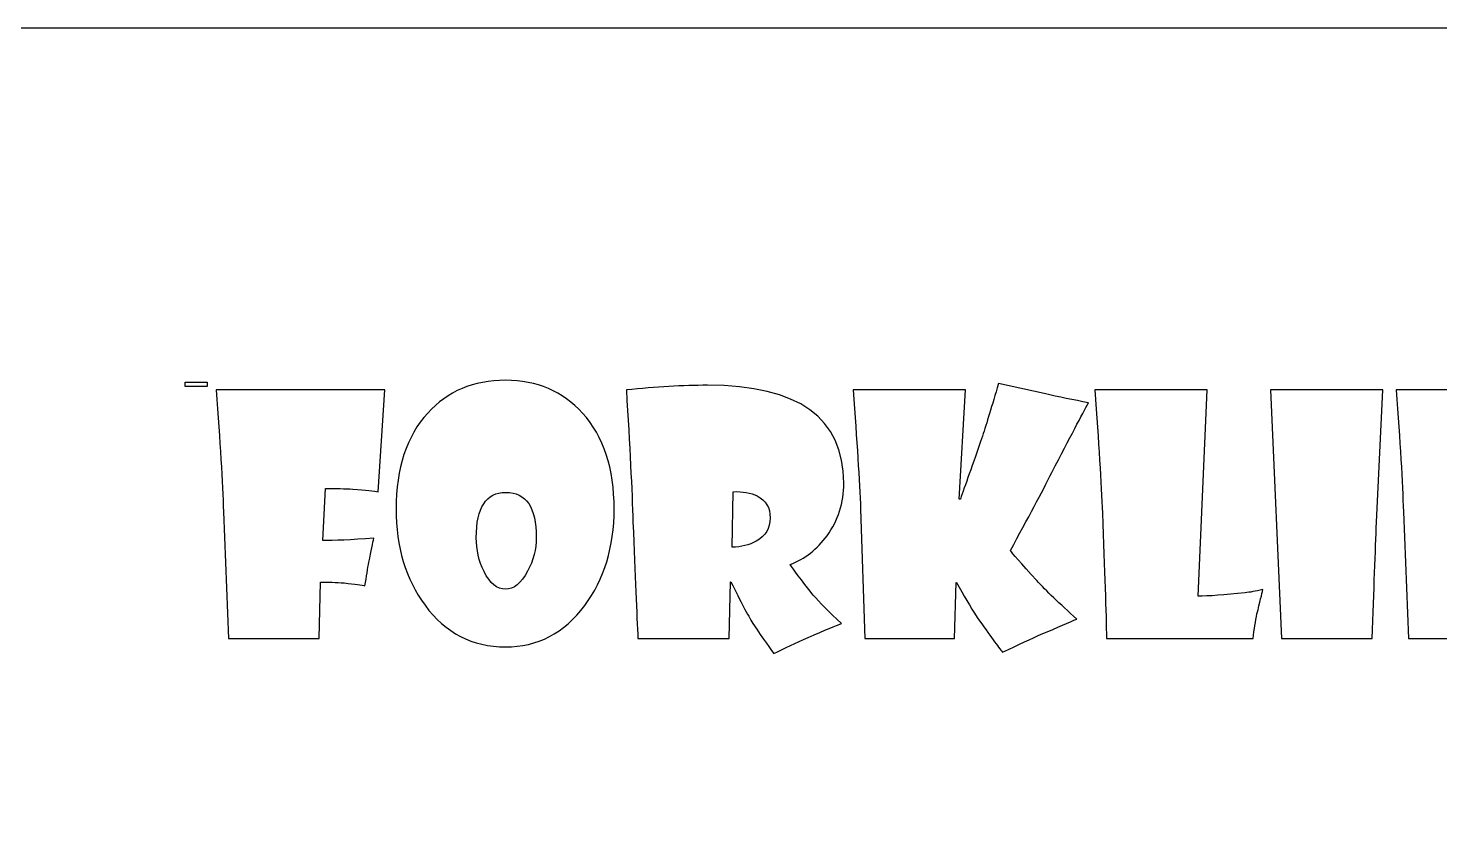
# Model space of a CAD drawing. Header units: centimetres. Extents: x -25 to 25, y -32.5 to 32.5.
# Drawn here: x -14.44 to 6.64, y 20.54 to 32.5 of the extents above; entities that cross this region are included whole.
import ezdxf

# ---------------------------------------------------------------- set-up
doc = ezdxf.new("R2010")
doc.units = ezdxf.units.CM
doc.header["$MEASUREMENT"] = 0
doc.header["$XCLIPFRAME"] = 0
doc.layers.add('Capa 1', color=7, linetype='Continuous')
picture_1 = doc.add_image_def('image2.jpg', size_in_pixel=(1719, 337))

msp = doc.modelspace()

# ---------------------------------------------------------------- linework, layer by layer
at = {"layer": 'Capa 1', "color": 254}
msp.add_lwpolyline([(-25, -32.5), (25, -32.5), (25, 32.5), (-25, 32.5), (-25, -32.5)], close=True, dxfattribs=at)
at = {"layer": 'Capa 1', "color": 250}
for points, knots in [([(-5.69151, 25.32789), (-5.69151, 24.75886), (-5.83831, 24.27807), (-6.13107, 23.8847), (-6.13107, 23.8847), (-6.4395, 23.47401), (-6.83287, 23.26867), (-7.31366, 23.26867), (-7.31366, 23.26867), (-7.80846, 23.26867), (-8.20843, 23.47566), (-8.51439, 23.88965), (-8.51439, 23.88965), (-8.80302, 24.27972), (-8.94734, 24.75886), (-8.94734, 25.32789), (-8.94734, 25.32789), (-8.94734, 25.93568), (-8.78983, 26.41234), (-8.47563, 26.75871), (-8.47563, 26.75871), (-8.17957, 27.08445), (-7.79197, 27.24692), (-7.31366, 27.24692), (-7.31366, 27.24692), (-6.84276, 27.24692), (-6.45929, 27.08363), (-6.1624, 26.75623), (-6.1624, 26.75623), (-5.8482, 26.40822), (-5.69151, 25.93238), (-5.69151, 25.32789)], [0, 0, 0, 0, 0.11111111, 0.11111111, 0.11111111, 0.11111111, 0.22222222, 0.22222222, 0.22222222, 0.22222222, 0.33333333, 0.33333333, 0.33333333, 0.33333333, 0.44444444, 0.44444444, 0.44444444, 0.44444444, 0.55555556, 0.55555556, 0.55555556, 0.55555556, 0.66666667, 0.66666667, 0.66666667, 0.66666667, 0.77777778, 0.77777778, 0.77777778, 0.77777778, 1, 1, 1, 1]), ([(1.38835, 26.91045), (1.30011, 26.74634), (1.11868, 26.39997), (0.84406, 25.87135), (0.84406, 25.87135), (0.6948, 25.58024), (0.48863, 25.19264), (0.22555, 24.70691), (0.22555, 24.70691), (0.24865, 24.67145), (0.37894, 24.52135), (0.6181, 24.25746), (0.6181, 24.25746), (0.7583, 24.10737), (0.95704, 23.91604), (1.21517, 23.68431), (1.21517, 23.68431), (1.10714, 23.6373), (0.93065, 23.56225), (0.6849, 23.45752), (0.6849, 23.45752), (0.548, 23.39649), (0.35503, 23.3066), (0.1068, 23.1895), (0.1068, 23.1895), (0.04577, 23.26372), (-0.07958, 23.4369), (-0.27008, 23.70905), (-0.27008, 23.70905), (-0.37646, 23.87151), (-0.47872, 24.04469), (-0.57768, 24.22777), (-0.57768, 24.22777), (-0.57768, 24.22777), (-0.58675, 24.22777), (-0.58675, 24.22777), (-0.58675, 24.22777), (-0.58675, 24.22777), (-0.61067, 23.39237), (-0.61067, 23.39237), (-0.61067, 23.39237), (-0.61067, 23.39237), (-1.94665, 23.39237), (-1.94665, 23.39237), (-1.94665, 23.39237), (-1.94665, 23.39237), (-2.0118, 25.32294), (-2.0118, 25.32294), (-2.0118, 25.32294), (-2.02912, 25.74518), (-2.06705, 26.33812), (-2.12478, 27.10342), (-2.12478, 27.10342), (-2.12478, 27.10342), (-0.44738, 27.10342), (-0.44738, 27.10342), (-0.44738, 27.10342), (-0.44738, 27.10342), (-0.53975, 25.47468), (-0.53975, 25.47468), (-0.53975, 25.47468), (-0.53975, 25.47468), (-0.52243, 25.47468), (-0.52243, 25.47468), (-0.52243, 25.47468), (-0.45398, 25.66518), (-0.3443, 25.97856), (-0.19256, 26.41482), (-0.19256, 26.41482), (-0.13071, 26.60449), (-0.05071, 26.86592), (0.04742, 27.19744), (0.04742, 27.19744), (0.04742, 27.19744), (0.72861, 27.04817), (0.72861, 27.04817), (0.72861, 27.04817), (0.95045, 26.99951), (1.16981, 26.95416), (1.38835, 26.91045)], [0, 0, 0, 0, 0.04761905, 0.04761905, 0.04761905, 0.04761905, 0.0952381, 0.0952381, 0.0952381, 0.0952381, 0.14285714, 0.14285714, 0.14285714, 0.14285714, 0.19047619, 0.19047619, 0.19047619, 0.19047619, 0.23809524, 0.23809524, 0.23809524, 0.23809524, 0.28571429, 0.28571429, 0.28571429, 0.28571429, 0.33333333, 0.33333333, 0.33333333, 0.33333333, 0.38095238, 0.38095238, 0.38095238, 0.38095238, 0.42857143, 0.42857143, 0.42857143, 0.42857143, 0.47619048, 0.47619048, 0.47619048, 0.47619048, 0.52380952, 0.52380952, 0.52380952, 0.52380952, 0.57142857, 0.57142857, 0.57142857, 0.57142857, 0.61904762, 0.61904762, 0.61904762, 0.61904762, 0.66666667, 0.66666667, 0.66666667, 0.66666667, 0.71428571, 0.71428571, 0.71428571, 0.71428571, 0.76190476, 0.76190476, 0.76190476, 0.76190476, 0.80952381, 0.80952381, 0.80952381, 0.80952381, 0.85714286, 0.85714286, 0.85714286, 0.85714286, 0.9047619, 0.9047619, 0.9047619, 0.9047619, 1, 1, 1, 1]), ([(-9.11475, 27.10342), (-9.11475, 27.10342), (-9.21371, 25.58437), (-9.21371, 25.58437), (-9.21371, 25.58437), (-9.27309, 25.59344), (-9.39927, 25.60746), (-9.59142, 25.62477), (-9.59142, 25.62477), (-9.70687, 25.6289), (-9.84294, 25.6322), (-10.00046, 25.63385), (-10.00046, 25.63385), (-10.00046, 25.63385), (-10.04169, 24.857), (-10.04169, 24.857), (-10.04169, 24.857), (-9.87675, 24.8537), (-9.62193, 24.86607), (-9.27804, 24.89328), (-9.27804, 24.89328), (-9.29453, 24.82071), (-9.31927, 24.70113), (-9.35308, 24.53537), (-9.35308, 24.53537), (-9.37123, 24.43724), (-9.39019, 24.31931), (-9.41164, 24.18076), (-9.41164, 24.18076), (-9.45617, 24.18983), (-9.55925, 24.20468), (-9.72089, 24.22365), (-9.72089, 24.22365), (-9.84047, 24.23354), (-9.9584, 24.23684), (-10.0755, 24.23354), (-10.0755, 24.23354), (-10.0755, 24.23354), (-10.09447, 23.39237), (-10.09447, 23.39237), (-10.09447, 23.39237), (-10.09447, 23.39237), (-11.45024, 23.39237), (-11.45024, 23.39237), (-11.45024, 23.39237), (-11.45024, 23.39237), (-11.52529, 25.28666), (-11.52529, 25.28666), (-11.52529, 25.28666), (-11.53766, 25.72126), (-11.57394, 26.3274), (-11.63332, 27.10342), (-11.63332, 27.10342), (-11.63332, 27.10342), (-9.11475, 27.10342), (-9.11475, 27.10342)], [0, 0, 0, 0, 0.06666667, 0.06666667, 0.06666667, 0.06666667, 0.13333333, 0.13333333, 0.13333333, 0.13333333, 0.2, 0.2, 0.2, 0.2, 0.26666667, 0.26666667, 0.26666667, 0.26666667, 0.33333333, 0.33333333, 0.33333333, 0.33333333, 0.4, 0.4, 0.4, 0.4, 0.46666667, 0.46666667, 0.46666667, 0.46666667, 0.53333333, 0.53333333, 0.53333333, 0.53333333, 0.6, 0.6, 0.6, 0.6, 0.66666667, 0.66666667, 0.66666667, 0.66666667, 0.73333333, 0.73333333, 0.73333333, 0.73333333, 0.8, 0.8, 0.8, 0.8, 0.86666667, 0.86666667, 0.86666667, 0.86666667, 1, 1, 1, 1]), ([(-2.26332, 25.71384), (-2.26332, 25.41778), (-2.34662, 25.15553), (-2.51238, 24.9271), (-2.51238, 24.9271), (-2.65917, 24.72752), (-2.84307, 24.58403), (-3.06409, 24.49744), (-3.06409, 24.49744), (-3.01708, 24.42487), (-2.90163, 24.2723), (-2.71855, 24.04057), (-2.71855, 24.04057), (-2.62618, 23.93336), (-2.48599, 23.79234), (-2.29796, 23.61751), (-2.29796, 23.61751), (-2.37301, 23.59029), (-2.53959, 23.52102), (-2.79689, 23.41051), (-2.79689, 23.41051), (-2.97667, 23.32887), (-3.14573, 23.24805), (-3.30489, 23.16971), (-3.30489, 23.16971), (-3.3519, 23.22743), (-3.45746, 23.37753), (-3.62075, 23.61916), (-3.62075, 23.61916), (-3.69497, 23.74203), (-3.80382, 23.9482), (-3.94814, 24.23849), (-3.94814, 24.23849), (-3.94814, 24.23849), (-3.95227, 24.23849), (-3.95227, 24.23849), (-3.95227, 24.23849), (-3.95227, 24.23849), (-3.97536, 23.39237), (-3.97536, 23.39237), (-3.97536, 23.39237), (-3.97536, 23.39237), (-5.33608, 23.39237), (-5.33608, 23.39237), (-5.33608, 23.39237), (-5.35339, 23.74368), (-5.37813, 24.32261), (-5.4103, 25.12914), (-5.4103, 25.12914), (-5.42514, 25.60498), (-5.45813, 26.26308), (-5.50926, 27.10342), (-5.50926, 27.10342), (-5.06641, 27.1496), (-4.66149, 27.1727), (-4.29616, 27.1727), (-4.29616, 27.1727), (-2.94121, 27.1727), (-2.26332, 26.68614), (-2.26332, 25.71384)], [0, 0, 0, 0, 0.0625, 0.0625, 0.0625, 0.0625, 0.125, 0.125, 0.125, 0.125, 0.1875, 0.1875, 0.1875, 0.1875, 0.25, 0.25, 0.25, 0.25, 0.3125, 0.3125, 0.3125, 0.3125, 0.375, 0.375, 0.375, 0.375, 0.4375, 0.4375, 0.4375, 0.4375, 0.5, 0.5, 0.5, 0.5, 0.5625, 0.5625, 0.5625, 0.5625, 0.625, 0.625, 0.625, 0.625, 0.6875, 0.6875, 0.6875, 0.6875, 0.75, 0.75, 0.75, 0.75, 0.8125, 0.8125, 0.8125, 0.8125, 0.875, 0.875, 0.875, 0.875, 1, 1, 1, 1]), ([(3.99598, 24.12468), (3.97949, 24.06036), (3.9498, 23.93831), (3.90609, 23.76018), (3.90609, 23.76018), (3.883, 23.65544), (3.86403, 23.53257), (3.84754, 23.39237), (3.84754, 23.39237), (3.84754, 23.39237), (1.66049, 23.39237), (1.66049, 23.39237), (1.66049, 23.39237), (1.65225, 23.7709), (1.63245, 24.39435), (1.60029, 25.26274), (1.60029, 25.26274), (1.57968, 25.70724), (1.54174, 26.3208), (1.48731, 27.10342), (1.48731, 27.10342), (1.48731, 27.10342), (3.16471, 27.10342), (3.16471, 27.10342), (3.16471, 27.10342), (3.16471, 27.10342), (3.02616, 24.02572), (3.02616, 24.02572), (3.02616, 24.02572), (3.18285, 24.02572), (3.41706, 24.04304), (3.72961, 24.07685), (3.72961, 24.07685), (3.79476, 24.08263), (3.883, 24.09912), (3.99598, 24.12468)], [0, 0, 0, 0, 0.1, 0.1, 0.1, 0.1, 0.2, 0.2, 0.2, 0.2, 0.3, 0.3, 0.3, 0.3, 0.4, 0.4, 0.4, 0.4, 0.5, 0.5, 0.5, 0.5, 0.6, 0.6, 0.6, 0.6, 0.7, 0.7, 0.7, 0.7, 0.8, 0.8, 0.8, 0.8, 1, 1, 1, 1]), ([(5.78636, 27.10342), (5.78636, 27.10342), (5.69152, 25.12914), (5.69152, 25.12914), (5.69152, 25.12914), (5.67338, 24.70443), (5.65276, 24.12551), (5.62802, 23.39237), (5.62802, 23.39237), (5.62802, 23.39237), (4.27225, 23.39237), (4.27225, 23.39237), (4.27225, 23.39237), (4.27225, 23.39237), (4.10896, 27.10342), (4.10896, 27.10342), (4.10896, 27.10342), (4.10896, 27.10342), (5.78636, 27.10342), (5.78636, 27.10342)], [0, 0, 0, 0, 0.16666667, 0.16666667, 0.16666667, 0.16666667, 0.33333333, 0.33333333, 0.33333333, 0.33333333, 0.5, 0.5, 0.5, 0.5, 0.66666667, 0.66666667, 0.66666667, 0.66666667, 1, 1, 1, 1]), ([(8.50202, 27.10342), (8.50202, 27.10342), (8.40306, 25.58437), (8.40306, 25.58437), (8.40306, 25.58437), (8.34368, 25.59344), (8.2175, 25.60746), (8.02535, 25.62477), (8.02535, 25.62477), (7.9099, 25.6289), (7.77383, 25.6322), (7.61631, 25.63385), (7.61631, 25.63385), (7.61631, 25.63385), (7.57508, 24.857), (7.57508, 24.857), (7.57508, 24.857), (7.74002, 24.8537), (7.99484, 24.86607), (8.33873, 24.89328), (8.33873, 24.89328), (8.32224, 24.82071), (8.2975, 24.70113), (8.26369, 24.53537), (8.26369, 24.53537), (8.24554, 24.43724), (8.22658, 24.31931), (8.20513, 24.18076), (8.20513, 24.18076), (8.1606, 24.18983), (8.05752, 24.20468), (7.89588, 24.22365), (7.89588, 24.22365), (7.7763, 24.23354), (7.65837, 24.23684), (7.54127, 24.23354), (7.54127, 24.23354), (7.54127, 24.23354), (7.5223, 23.39237), (7.5223, 23.39237), (7.5223, 23.39237), (7.5223, 23.39237), (6.16653, 23.39237), (6.16653, 23.39237), (6.16653, 23.39237), (6.16653, 23.39237), (6.09148, 25.28666), (6.09148, 25.28666), (6.09148, 25.28666), (6.07911, 25.72126), (6.04283, 26.3274), (5.98345, 27.10342), (5.98345, 27.10342), (5.98345, 27.10342), (8.50202, 27.10342), (8.50202, 27.10342)], [0, 0, 0, 0, 0.06666667, 0.06666667, 0.06666667, 0.06666667, 0.13333333, 0.13333333, 0.13333333, 0.13333333, 0.2, 0.2, 0.2, 0.2, 0.26666667, 0.26666667, 0.26666667, 0.26666667, 0.33333333, 0.33333333, 0.33333333, 0.33333333, 0.4, 0.4, 0.4, 0.4, 0.46666667, 0.46666667, 0.46666667, 0.46666667, 0.53333333, 0.53333333, 0.53333333, 0.53333333, 0.6, 0.6, 0.6, 0.6, 0.66666667, 0.66666667, 0.66666667, 0.66666667, 0.73333333, 0.73333333, 0.73333333, 0.73333333, 0.8, 0.8, 0.8, 0.8, 0.86666667, 0.86666667, 0.86666667, 0.86666667, 1, 1, 1, 1]), ([(-6.85431, 24.90318), (-6.85431, 25.35098), (-7.00523, 25.57447), (-7.30788, 25.57447), (-7.30788, 25.57447), (-7.60229, 25.57447), (-7.74991, 25.34933), (-7.74991, 24.89823), (-7.74991, 24.89823), (-7.74991, 24.71763), (-7.71115, 24.54939), (-7.63363, 24.3927), (-7.63363, 24.3927), (-7.54704, 24.21705), (-7.43983, 24.12963), (-7.31283, 24.12963), (-7.31283, 24.12963), (-7.18913, 24.12963), (-7.07945, 24.2187), (-6.98461, 24.39765), (-6.98461, 24.39765), (-6.89802, 24.56011), (-6.85431, 24.72917), (-6.85431, 24.90318)], [0, 0, 0, 0, 0.14285714, 0.14285714, 0.14285714, 0.14285714, 0.28571429, 0.28571429, 0.28571429, 0.28571429, 0.42857143, 0.42857143, 0.42857143, 0.42857143, 0.57142857, 0.57142857, 0.57142857, 0.57142857, 0.71428571, 0.71428571, 0.71428571, 0.71428571, 1, 1, 1, 1]), ([(-3.3618, 25.19264), (-3.3618, 25.34603), (-3.42695, 25.45572), (-3.55642, 25.52169), (-3.55642, 25.52169), (-3.65208, 25.56952), (-3.77166, 25.59096), (-3.91598, 25.58437), (-3.91598, 25.58437), (-3.91598, 25.58437), (-3.93, 24.75804), (-3.93, 24.75804), (-3.93, 24.75804), (-3.79558, 24.75804), (-3.676, 24.78773), (-3.57044, 24.8471), (-3.57044, 24.8471), (-3.43107, 24.92462), (-3.3618, 25.04008), (-3.3618, 25.19264)], [0, 0, 0, 0, 0.16666667, 0.16666667, 0.16666667, 0.16666667, 0.33333333, 0.33333333, 0.33333333, 0.33333333, 0.5, 0.5, 0.5, 0.5, 0.66666667, 0.66666667, 0.66666667, 0.66666667, 1, 1, 1, 1])]:
    msp.add_open_spline(points, degree=3, knots=knots, dxfattribs=at)

# ---------------------------------------------------------------- pictures from other files: only their frames are drawn
at = {"layer": 'Capa 1', "color": 108}
image = msp.add_image(picture_1, insert=(-11.93911, 22.86392), size_in_units=(23.875, 4.68056), dxfattribs=at)
image.set_boundary_path([(-11.9391, 22.8639), (11.9391, 27.5527)])
image.dxf.flags = 3

doc.saveas('drawing.dxf')
